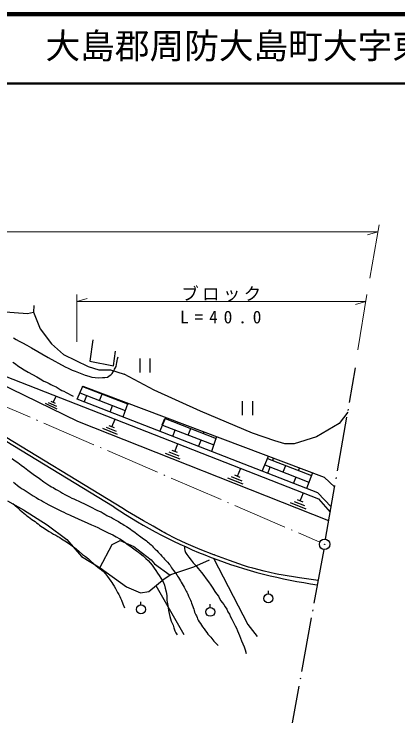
# Model space of a CAD drawing. Units: millimetres, scale not verified. Extents: x 40000 to 680000, y 20000 to 380000.
# Drawn here: x 400496 to 455832, y 277883 to 380000 of the extents above; entities that cross this region are included whole.
import ezdxf
from ezdxf.enums import TextEntityAlignment as Align

# ---------------------------------------------------------------- set-up
doc = ezdxf.new("R2010")
doc.units = ezdxf.units.MM
doc.header["$LTSCALE"] = 1000
doc.linetypes.add('USER1', pattern=[10, 7.868852, -0.983607, 0.163934, -0.983607])
for name, color, linetype, lineweight in [('M-BGD', 7, 'Continuous', 25), ('M-BMK', 2, 'Continuous', 13), ('M-BMK-SRVR', 3, 'Continuous', 25), ('M-OTRS', 6, 'USER1', 25), ('M-STR-HTXT', 7, 'Continuous', 13), ('M-TTL', 2, 'Continuous', 140), ('M-TTL-LINE', 7, 'Continuous', 50)]:
    doc.layers.add(name, color=color, linetype=linetype, lineweight=lineweight)
doc.layers.add('M-TTL-TXT', color=7, linetype='Continuous')
doc.styles.add('ＭＳ ゴシック', font='')
doc.styles.get('ＭＳ ゴシック').set_extended_font_data('MS Gothic')

msp = doc.modelspace()

# ---------------------------------------------------------------- linework, layer by layer
at = {"layer": 'M-BGD'}
for p, q in [((403340, 338040), (403293, 337073)), ((398579, 337168), (402422, 336862)), ((402422, 336862), (403293, 337073)), ((403293, 337073), (404253, 334665)), ((404253, 334665), (405865, 332478)), ((400414, 333350), (400809, 333137)), ((400809, 333137), (401242, 332895)), ((411839, 333094), (411434, 330001)), ((401242, 332895), (401692, 332642)), ((401692, 332642), (402326, 332286)), ((402326, 332286), (402984, 331916)), ((402984, 331916), (405393, 330532)), ((405865, 332478), (407594, 330978)), ((407594, 330978), (411171, 329233)), ((414841, 329319), (415119, 331441)), ((405393, 330532), (407833, 329204)), ((411434, 330001), (414841, 329319)), ((415315, 329789), (415368, 330066)), ((415368, 330066), (415424, 330337)), ((415424, 330337), (415485, 330620)), ((418612, 330369), (418612, 328369)), ((420132, 328369), (420132, 330369)), ((409681, 321310), (393867, 328928)), ((394220, 329782), (444411, 310149)), ((400323, 329836), (400675, 329594)), ((400675, 329594), (401025, 329338)), ((401025, 329338), (401393, 329078)), ((401393, 329078), (401934, 328739)), ((407833, 329204), (407932, 329154)), ((407932, 329154), (408200, 329021)), ((408200, 329021), (408480, 328888)), ((408480, 328888), (408875, 328717)), ((411171, 329233), (412717, 328765)), ((414896, 328675), (414990, 328825)), ((414990, 328825), (415085, 328981)), ((415085, 328981), (415189, 329240)), ((415189, 329240), (415261, 329524)), ((415261, 329524), (415315, 329789)), ((401934, 328739), (402516, 328415)), ((402516, 328415), (403136, 328087)), ((403136, 328087), (403773, 327732)), ((408875, 328717), (409291, 328550)), ((409291, 328550), (409767, 328370)), ((409767, 328370), (410263, 328181)), ((410263, 328181), (410744, 327993)), ((410744, 327993), (411250, 327813)), ((411250, 327813), (411693, 327695)), ((412717, 328765), (414408, 328765)), ((413965, 327709), (414149, 327823)), ((414149, 327823), (414330, 327968)), ((414330, 327968), (414489, 328089)), ((414408, 328765), (416352, 328129)), ((414489, 328089), (414637, 328227)), ((414637, 328227), (414772, 328439)), ((414772, 328439), (414896, 328675)), ((420679, 325838), (416352, 328129)), ((403773, 327732), (404254, 327431)), ((404254, 327431), (404765, 327138)), ((404765, 327138), (405140, 326970)), ((405140, 326970), (405531, 326796)), ((405531, 326796), (405790, 326657)), ((411693, 327695), (412163, 327621)), ((412163, 327621), (412684, 327619)), ((412684, 327619), (413239, 327636)), ((413239, 327636), (413593, 327636)), ((413593, 327636), (413939, 327698)), ((413939, 327698), (413952, 327703)), ((413952, 327703), (413965, 327709)), ((405790, 326657), (406061, 326513)), ((406061, 326513), (406311, 326400)), ((406311, 326400), (406568, 326278)), ((406568, 326278), (406841, 326113)), ((406841, 326113), (407122, 325936)), ((407122, 325936), (407390, 325792)), ((407390, 325792), (407676, 325653)), ((409576, 324509), (410389, 326419)), ((409576, 324509), (410389, 326419)), ((410300, 326373), (410360, 326350)), ((410360, 326350), (416851, 323827)), ((410389, 326419), (445197, 313259)), ((411325, 325975), (411355, 326053)), ((427363, 322777), (420679, 325838)), ((406130, 324050), (406559, 324940)), ((407676, 325653), (407977, 325505)), ((407977, 325505), (408288, 325347)), ((408288, 325347), (408630, 325164)), ((408630, 325164), (408984, 324969)), ((409938, 325441), (409968, 325430)), ((409968, 325430), (416522, 322883)), ((410600, 324111), (410963, 325043)), ((412827, 324319), (413189, 325251)), ((406722, 323090), (405010, 323914)), ((405416, 324056), (406580, 323495)), ((406438, 323901), (405822, 324198)), ((444317, 311007), (409576, 324509)), ((415053, 324526), (415097, 324639)), ((416897, 323958), (416193, 321938)), ((416851, 323827), (416917, 323802)), ((433387, 324232), (433387, 322232)), ((434907, 322232), (434907, 324232)), ((414329, 322662), (414691, 323594)), ((416522, 322883), (416555, 322870)), ((434869, 319623), (427363, 322777)), ((414914, 308967), (393721, 321828)), ((415158, 309405), (394052, 322175)), ((421493, 319878), (422367, 321890)), ((421864, 320806), (422226, 321739)), ((422218, 321742), (422290, 321714)), ((422290, 321714), (429608, 318870)), ((448617, 322633), (447360, 320993)), ((445867, 306996), (409681, 321310)), ((414991, 320384), (414221, 320689)), ((414606, 320536), (415046, 321648)), ((421855, 320810), (421892, 320796)), ((421892, 320796), (429283, 317923)), ((424090, 321014), (424166, 321210)), ((447360, 320993), (444123, 319105)), ((415405, 319429), (413266, 320275)), ((413743, 320482), (415198, 319906)), ((423366, 319150), (423728, 320082)), ((425592, 319357), (425954, 320290)), ((427818, 319565), (427908, 319795)), ((427094, 317701), (427456, 318633)), ((429693, 319120), (428958, 316976)), ((429608, 318870), (429683, 318840)), ((438109, 318518), (434869, 319623)), ((444123, 319105), (440887, 318071)), ((423659, 316975), (424099, 318087)), ((429283, 317923), (429320, 317908)), ((439546, 318094), (438109, 318518)), ((440887, 318071), (439546, 318094)), ((424458, 315868), (422319, 316714)), ((422797, 316920), (424251, 316345)), ((424044, 316823), (423274, 317127)), ((400194, 315995), (400519, 315742)), ((400519, 315742), (401011, 315389)), ((436252, 314141), (437176, 316291)), ((436977, 316006), (437043, 315980)), ((437043, 315980), (443371, 313520)), ((437791, 315689), (437916, 316011)), ((401011, 315389), (401524, 315024)), ((401524, 315024), (401992, 314661)), ((401992, 314661), (402473, 314278)), ((432712, 313412), (433171, 314572)), ((436615, 315073), (436647, 315061)), ((436647, 315061), (443015, 312586)), ((437066, 313825), (437428, 314757)), ((439293, 314033), (439655, 314965)), ((441519, 314240), (441658, 314597)), ((402473, 314278), (402835, 313999)), ((402835, 313999), (403219, 313718)), ((403219, 313718), (403575, 313474)), ((433114, 313253), (432310, 313571)), ((443514, 313895), (442659, 311652)), ((400378, 312546), (400628, 312383)), ((403575, 313474), (403948, 313222)), ((403948, 313222), (404149, 313084)), ((404149, 313084), (404355, 312936)), ((404355, 312936), (404566, 312777)), ((404566, 312777), (404785, 312611)), ((404785, 312611), (405195, 312326)), ((433545, 312256), (431314, 313139)), ((431812, 313355), (433330, 312755)), ((440795, 312376), (441157, 313308)), ((445197, 313259), (446723, 311864)), ((400628, 312383), (400989, 312097)), ((400989, 312097), (401362, 311797)), ((401362, 311797), (401633, 311619)), ((401633, 311619), (401922, 311444)), ((405195, 312326), (405634, 312049)), ((405634, 312049), (405866, 311910)), ((405866, 311910), (406109, 311770)), ((406109, 311770), (406324, 311648)), ((406324, 311648), (406547, 311521)), ((406547, 311521), (406848, 311347)), ((401922, 311444), (402355, 311173)), ((402355, 311173), (402800, 310884)), ((402800, 310884), (403216, 310612)), ((403216, 310612), (403654, 310337)), ((406848, 311347), (407159, 311162)), ((407159, 311162), (407464, 310980)), ((407464, 310980), (407782, 310792)), ((407782, 310792), (407976, 310682)), ((407976, 310682), (408182, 310574)), ((408182, 310574), (408494, 310426)), ((441766, 309851), (442225, 311011)), ((446222, 309013), (444317, 311007)), ((399549, 309878), (401840, 308571)), ((400317, 309501), (400635, 309208)), ((403654, 310337), (404027, 310120)), ((404027, 310120), (404420, 309901)), ((404420, 309901), (404743, 309722)), ((404743, 309722), (405080, 309535)), ((405080, 309535), (405511, 309295)), ((408494, 310426), (408824, 310280)), ((408824, 310280), (409111, 310152)), ((409111, 310152), (409408, 310016)), ((409408, 310016), (409807, 309831)), ((409807, 309831), (410221, 309637)), ((410221, 309637), (410557, 309479)), ((410557, 309479), (410906, 309313)), ((442599, 308695), (440367, 309578)), ((440866, 309794), (442383, 309193)), ((442167, 309692), (441364, 310009)), ((444411, 310149), (446088, 308250)), ((400635, 309208), (400965, 308900)), ((400965, 308900), (401301, 308595)), ((401301, 308595), (401660, 308288)), ((401840, 308571), (405280, 306405)), ((405511, 309295), (405963, 309052)), ((405963, 309052), (406641, 308729)), ((406641, 308729), (407347, 308396)), ((407347, 308396), (407676, 308228)), ((410906, 309313), (411207, 309165)), ((411207, 309165), (411519, 309007)), ((411519, 309007), (411818, 308849)), ((411818, 308849), (412131, 308689)), ((412131, 308689), (412431, 308549)), ((412431, 308549), (412744, 308406)), ((412744, 308406), (413025, 308268)), ((416010, 308844), (415158, 309405)), ((416841, 308323), (416010, 308844)), ((401660, 308288), (401892, 308103)), ((401892, 308103), (402132, 307911)), ((402132, 307911), (402344, 307729)), ((402344, 307729), (402568, 307545)), ((402568, 307545), (402808, 307374)), ((402808, 307374), (403063, 307203)), ((407676, 308228), (408019, 308054)), ((408019, 308054), (408238, 307950)), ((408238, 307950), (408467, 307842)), ((408467, 307842), (408767, 307696)), ((408767, 307696), (409080, 307547)), ((409080, 307547), (409829, 307229)), ((413025, 308268), (413310, 308111)), ((413310, 308111), (413578, 307945)), ((413578, 307945), (413859, 307776)), ((413859, 307776), (414031, 307684)), ((414031, 307684), (414213, 307595)), ((414213, 307595), (414518, 307453)), ((414518, 307453), (414832, 307300)), ((418015, 307647), (416841, 308323)), ((419152, 307010), (418015, 307647)), ((403063, 307203), (403289, 307043)), ((403289, 307043), (403522, 306873)), ((403522, 306873), (403734, 306722)), ((403734, 306722), (403947, 306555)), ((403947, 306555), (404140, 306377)), ((404140, 306377), (404347, 306202)), ((405280, 306405), (408071, 304305)), ((409829, 307229), (410612, 306908)), ((410612, 306908), (411132, 306670)), ((411132, 306670), (411673, 306421)), ((411673, 306421), (412116, 306231)), ((414832, 307300), (415183, 307102)), ((415183, 307102), (415542, 306882)), ((415542, 306882), (415750, 306759)), ((415750, 306759), (415965, 306629)), ((415965, 306629), (416166, 306502)), ((416166, 306502), (416375, 306370)), ((416375, 306370), (416714, 306156)), ((420525, 306204), (419152, 307010)), ((404347, 306202), (404568, 306069)), ((404568, 306069), (404807, 305942)), ((404807, 305942), (405176, 305707)), ((405176, 305707), (405553, 305451)), ((405553, 305451), (405862, 305268)), ((412116, 306231), (412571, 306024)), ((412571, 306024), (412976, 305809)), ((412976, 305809), (413396, 305582)), ((413396, 305582), (414049, 305271)), ((416714, 306156), (417065, 305930)), ((417065, 305930), (417292, 305777)), ((417292, 305777), (417525, 305613)), ((417525, 305613), (417737, 305459)), ((417737, 305459), (417955, 305296)), ((421848, 305434), (420525, 306204)), ((422112, 305288), (421848, 305434)), ((405862, 305268), (406186, 305083)), ((406186, 305083), (406489, 304901)), ((406489, 304901), (406805, 304714)), ((406805, 304714), (407066, 304571)), ((407066, 304571), (407336, 304420)), ((407336, 304420), (407824, 304109)), ((414049, 305271), (414732, 304958)), ((414732, 304958), (415229, 304703)), ((415229, 304703), (415727, 304405)), ((415727, 304405), (416110, 304140)), ((417955, 305296), (418193, 305116)), ((418193, 305116), (418439, 304926)), ((418439, 304926), (418592, 304805)), ((418592, 304805), (418753, 304680)), ((418753, 304680), (418955, 304533)), ((418955, 304533), (419171, 304387)), ((419171, 304387), (419379, 304248)), ((422377, 305144), (422112, 305288)), ((423852, 304389), (422377, 305144)), ((425287, 303722), (423852, 304389)), ((407824, 304109), (408317, 303762)), ((408071, 304305), (410207, 301866)), ((408317, 303762), (408875, 303368)), ((408875, 303368), (409441, 302940)), ((412872, 300231), (414636, 303576)), ((414636, 303576), (415773, 304136)), ((415773, 304136), (417753, 303269)), ((416110, 304140), (416500, 303853)), ((416500, 303853), (416924, 303544)), ((416924, 303544), (417371, 303231)), ((419379, 304248), (419591, 304097)), ((419591, 304097), (419745, 303972)), ((419745, 303972), (419901, 303835)), ((419901, 303835), (420066, 303690)), ((420066, 303690), (420233, 303533)), ((420233, 303533), (420384, 303374)), ((420384, 303374), (420540, 303208)), ((425075, 303315), (425069, 303008)), ((427317, 302877), (425287, 303722)), ((409441, 302940), (409892, 302557)), ((409892, 302557), (410362, 302158)), ((417371, 303231), (417756, 302969)), ((417753, 303269), (420239, 301359)), ((417756, 302969), (418153, 302690)), ((418153, 302690), (418409, 302496)), ((418409, 302496), (418672, 302290)), ((418672, 302290), (419089, 301951)), ((420540, 303208), (420681, 303067)), ((420681, 303067), (420830, 302924)), ((420830, 302924), (421055, 302704)), ((421055, 302704), (421283, 302470)), ((421283, 302470), (421440, 302301)), ((421440, 302301), (421600, 302123)), ((425069, 303008), (425104, 302699)), ((425104, 302699), (425209, 302418)), ((425209, 302418), (425384, 302135)), ((429288, 302111), (427317, 302877)), ((410207, 301866), (412904, 300212)), ((410362, 302158), (410774, 301838)), ((410774, 301838), (411202, 301505)), ((411202, 301505), (411569, 301193)), ((419089, 301951), (419509, 301583)), ((419509, 301583), (419813, 301280)), ((419813, 301280), (420110, 300946)), ((420239, 301359), (420746, 300806)), ((421600, 302123), (421807, 301895)), ((421807, 301895), (422023, 301658)), ((422023, 301658), (422190, 301470)), ((422190, 301470), (422369, 301279)), ((422369, 301279), (422626, 301032)), ((425384, 302135), (425535, 301936)), ((425535, 301936), (425693, 301742)), ((425693, 301742), (426010, 301340)), ((426010, 301340), (426337, 300932)), ((426392, 300384), (428658, 301355)), ((429223, 301599), (434217, 292051)), ((429372, 302079), (429288, 302111)), ((429456, 302047), (429372, 302079)), ((431548, 301258), (429456, 302047)), ((433575, 300557), (431548, 301258)), ((411569, 301193), (411947, 300864)), ((411947, 300864), (412344, 300526)), ((412344, 300526), (412767, 300185)), ((420110, 300946), (420392, 300579)), ((420392, 300579), (420669, 300186)), ((420746, 300806), (422994, 299177)), ((422626, 301032), (422871, 300757)), ((422871, 300757), (422980, 300586)), ((422980, 300586), (423088, 300401)), ((423083, 299233), (426392, 300384)), ((423088, 300401), (423205, 300224)), ((423205, 300224), (423335, 300046)), ((426337, 300932), (426674, 300545)), ((426674, 300545), (427019, 300140)), ((434287, 300337), (433575, 300557)), ((434913, 300156), (434287, 300337)), ((412767, 300185), (413072, 299944)), ((412904, 300212), (416681, 297471)), ((413072, 299944), (413372, 299677)), ((413372, 299677), (413660, 299343)), ((413660, 299343), (413935, 298973)), ((420669, 300186), (420920, 299820)), ((420920, 299820), (421181, 299439)), ((421181, 299439), (421406, 299097)), ((422112, 298621), (423083, 299233)), ((423335, 300046), (423497, 299832)), ((423497, 299832), (423667, 299611)), ((423667, 299611), (423811, 299423)), ((423811, 299423), (423952, 299221)), ((423952, 299221), (424072, 299025)), ((427019, 300140), (427256, 299844)), ((427256, 299844), (427497, 299532)), ((427497, 299532), (427830, 299102)), ((436537, 299735), (434913, 300156)), ((438174, 299374), (436537, 299735)), ((438654, 299280), (438174, 299374)), ((439014, 299212), (438654, 299280)), ((441664, 298773), (439014, 299212)), ((413935, 298973), (414178, 298650)), ((414178, 298650), (414430, 298313)), ((414430, 298313), (414589, 298090)), ((419918, 296823), (422112, 298621)), ((421406, 299097), (421642, 298741)), ((421642, 298741), (421841, 298442)), ((421841, 298442), (422020, 298119)), ((424072, 299025), (424192, 298818)), ((424192, 298818), (424327, 298597)), ((424327, 298597), (424466, 298366)), ((424466, 298366), (424584, 298152)), ((427830, 299102), (428174, 298652)), ((428174, 298652), (428509, 298207)), ((428509, 298207), (428842, 297732)), ((444325, 298396), (441664, 298773)), ((414589, 298090), (414748, 297854)), ((414748, 297854), (414928, 297557)), ((414928, 297557), (415101, 297241)), ((415101, 297241), (415249, 296945)), ((416681, 297471), (418731, 296607)), ((420927, 297650), (424958, 290623)), ((422020, 298119), (422157, 297720)), ((422157, 297720), (422265, 297289)), ((422265, 297289), (422404, 296777)), ((424584, 298152), (424711, 297932)), ((424711, 297932), (424873, 297683)), ((424873, 297683), (425032, 297420)), ((425032, 297420), (425120, 297231)), ((425120, 297231), (425211, 297033)), ((428842, 297732), (429126, 297275)), ((429126, 297275), (429432, 296808)), ((415249, 296945), (415408, 296640)), ((415408, 296640), (415572, 296364)), ((415572, 296364), (415738, 296074)), ((418731, 296607), (419918, 296823)), ((422404, 296777), (422504, 296241)), ((422504, 296241), (422517, 295973)), ((425211, 297033), (425302, 296866)), ((425302, 296866), (425400, 296694)), ((425400, 296694), (425529, 296433)), ((425529, 296433), (425654, 296157)), ((425654, 296157), (425792, 295857)), ((429432, 296808), (429691, 296477)), ((429691, 296477), (429948, 296126)), ((437156, 296455), (437156, 296897)), ((415738, 296074), (415854, 295823)), ((415854, 295823), (415962, 295556)), ((415962, 295556), (416174, 295023)), ((418779, 294883), (418779, 295325)), ((422517, 295973), (422523, 295694)), ((422523, 295694), (422531, 295512)), ((422531, 295512), (422552, 295325)), ((422552, 295325), (422615, 295053)), ((425792, 295857), (425928, 295543)), ((425928, 295543), (426009, 295336)), ((426009, 295336), (426089, 295118)), ((429948, 296126), (430127, 295809)), ((430127, 295809), (430316, 295482)), ((430316, 295482), (430511, 295218)), ((430511, 295218), (430721, 294948)), ((416174, 295023), (416398, 294471)), ((422615, 295053), (422682, 294771)), ((422682, 294771), (422715, 294431)), ((422715, 294431), (422741, 294076)), ((426089, 295118), (426164, 294895)), ((426164, 294895), (426249, 294666)), ((426249, 294666), (426331, 294478)), ((426331, 294478), (426409, 294279)), ((426409, 294279), (426463, 294065)), ((428778, 294522), (428778, 294964)), ((430721, 294948), (430939, 294612)), ((430939, 294612), (431145, 294248)), ((431145, 294248), (431337, 293897)), ((422741, 294076), (422842, 293643)), ((422842, 293643), (422970, 293195)), ((422970, 293195), (423041, 292862)), ((426463, 294065), (426523, 293845)), ((426523, 293845), (426609, 293658)), ((426609, 293658), (426711, 293468)), ((426711, 293468), (426802, 293277)), ((426802, 293277), (426881, 293072)), ((431337, 293897), (431531, 293530)), ((431531, 293530), (431712, 293178)), ((431712, 293178), (431900, 292812)), ((423041, 292862), (423135, 292524)), ((423135, 292524), (423264, 292246)), ((423264, 292246), (423406, 291958)), ((426881, 293072), (426940, 292879)), ((426940, 292879), (427013, 292685)), ((427013, 292685), (427167, 292451)), ((427167, 292451), (427354, 292219)), ((427354, 292219), (427514, 291978)), ((431900, 292812), (432137, 292341)), ((432137, 292341), (432383, 291850)), ((423406, 291958), (423547, 291560)), ((423547, 291560), (423689, 291145)), ((423689, 291145), (423833, 290851)), ((427514, 291978), (427672, 291724)), ((427672, 291724), (427878, 291440)), ((427878, 291440), (428096, 291147)), ((428096, 291147), (428264, 290899)), ((432383, 291850), (432551, 291510)), ((432551, 291510), (432714, 291150)), ((432714, 291150), (432842, 290817)), ((434217, 292051), (435540, 290325)), ((423833, 290851), (424007, 290556)), ((428264, 290899), (428450, 290652)), ((428450, 290652), (428660, 290434)), ((428660, 290434), (428874, 290204)), ((428874, 290204), (429007, 290019)), ((429007, 290019), (429145, 289827)), ((432842, 290817), (432972, 290469)), ((432972, 290469), (433130, 290088)), ((433130, 290088), (433303, 289696)), ((429145, 289827), (429312, 289643)), ((429312, 289643), (429498, 289461)), ((429498, 289461), (429715, 289239)), ((429715, 289239), (429935, 289002)), ((433303, 289696), (433483, 289283)), ((433483, 289283), (433653, 288849)), ((433653, 288849), (433806, 288382)), ((433806, 288382), (433948, 287891))]:
    msp.add_line(p, q, dxfattribs=at)
for centre in [(437156, 295809), (418779, 294237), (428778, 293876)]:
    msp.add_circle(centre, 646, dxfattribs=at)
msp.add_arc((453900, 367105), 70000, 236.15474, 262.04532, dxfattribs=at)
at = {"layer": 'M-BMK', "linetype": 'USER1'}
msp.add_line((395571, 325036), (444582, 303902), dxfattribs=at)
at = {"layer": 'M-BMK-SRVR'}
for radius in [750, 30]:
    msp.add_circle((445271, 303605), radius, dxfattribs=at)
at = {"layer": 'M-OTRS'}
for p, q in [((445401, 304344), (449743, 329033)), ((445137, 302867), (440601, 277883))]:
    msp.add_line(p, q, dxfattribs=at)
at = {"layer": 'M-STR-HTXT'}
for p, q in [((453119, 349635), (451782, 341948)), ((330518, 348635), (452945, 348635)), ((452945, 348635), (451445, 348215)), ((409518, 332763), (409518, 339606)), ((451375, 339606), (450076, 331608)), ((409518, 338606), (411018, 339026)), ((409518, 338606), (451213, 338606)), ((451213, 338606), (449713, 338186))]:
    msp.add_line(p, q, dxfattribs=at)
at = {"layer": 'M-TTL'}
msp.add_line((680000, 380000), (40000, 380000), dxfattribs=at)
at = {"layer": 'M-TTL-LINE'}
msp.add_line((40000, 370000), (680000, 370000), dxfattribs=at)

# ---------------------------------------------------------------- texts
at = {"layer": 'M-STR-HTXT', "char_height": 1833, "attachment_point": 7, "style": 'ＭＳ ゴシック'}
for s, insert in [('\\T1.2;ブロック', (424615, 338606)), ('\\T1.68;L=40.0', (424428, 335409))]:
    msp.add_mtext(s, dxfattribs=dict(at, insert=insert))
at = {"layer": 'M-TTL-TXT', "style": 'ＭＳ ゴシック'}
msp.add_text('大島郡周防大島町大字東安下庄', height=3666, dxfattribs=at).set_placement((405024, 372500), align=Align.BOTTOM_LEFT)

doc.saveas('drawing.dxf')
